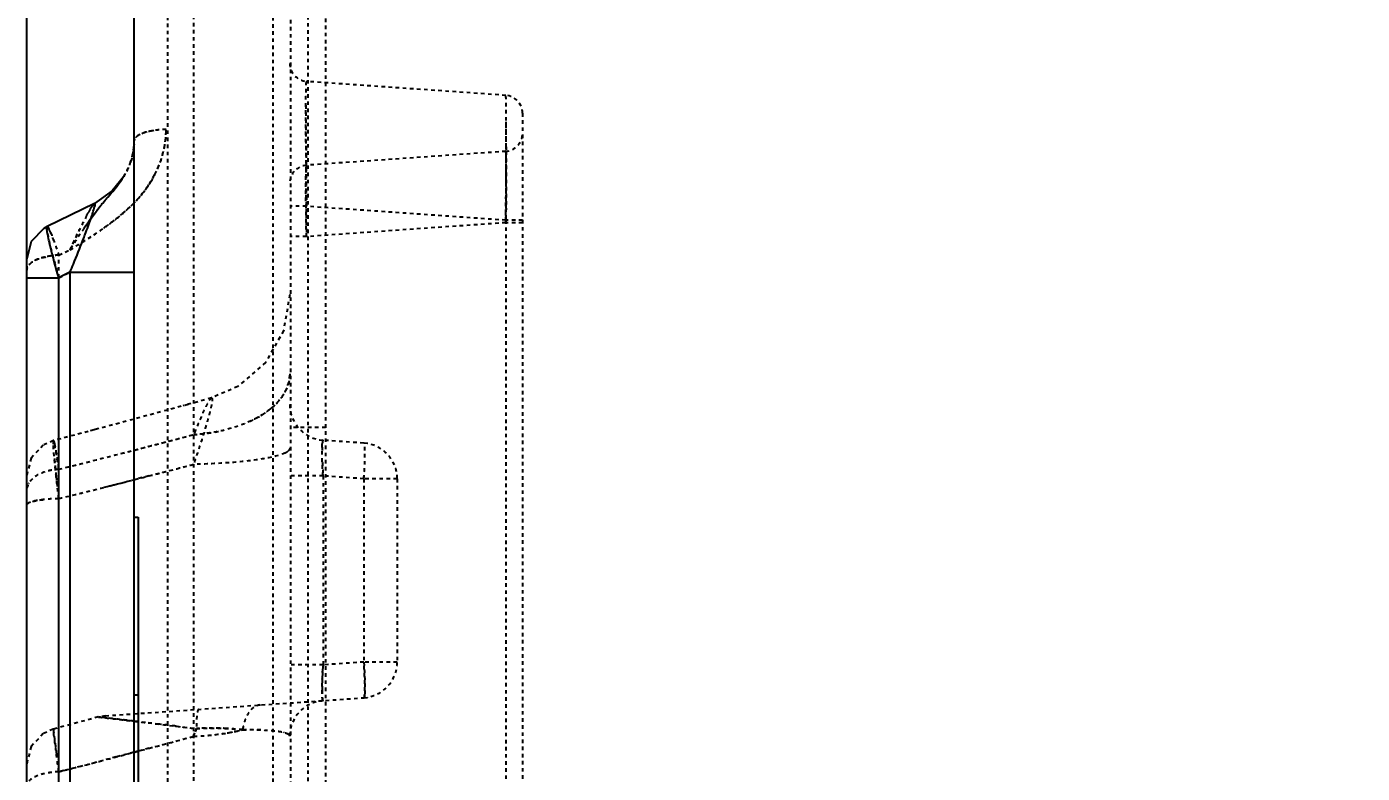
# Model space of a CAD drawing. Header units: millimetres. Extents: x 2461 to 3142, y 1660 to 2165.
# Drawn here: x 3007.49 to 3044.99, y 1950.74 to 1971.72 of the extents above; entities that cross this region are included whole.
import ezdxf

# ---------------------------------------------------------------- set-up
doc = ezdxf.new("R2010")
doc.units = ezdxf.units.MM
doc.linetypes.add('HIDDEN', pattern=[0.2, 0.1, -0.1])
doc.layers.add('DEFAULT_2', color=8, linetype='HIDDEN')
doc.styles.get("Standard").update_dxf_attribs({"font": 'arial.ttf'})
doc.dimstyles.new('mold', dxfattribs={"dimtxt": 8, "dimasz": 5, "dimexe": 0, "dimexo": 0, "dimgap": 0, "dimtad": 1, "dimzin": 1, "dimtxsty": 'Standard', "dimcen": 0, "dimclrd": 4, "dimclre": 4, "dimclrt": 6, "dimazin": 0, "dimtfac": 1, "dimtofl": 0, "dimtmove": 0, "dimatfit": 3, "dimfxl": 0, "dimarcsym": 0})

# ---------------------------------------------------------------- blocks, each defined once
blk = doc.blocks.new('*D98')
at = {"color": 4, "lineweight": -2, "transparency": 16777216}
for p, q in [((3007.488, 1962.515), (3007.488, 2125.809)), ((3012.488, 2125.809), (3077.488, 2125.809)), ((3082.488, 1999.505), (3082.488, 2125.809))]:
    blk.add_line(p, q, dxfattribs=at)
at = {"color": 4, "transparency": 16777216}
for points in [[(3012.488, 2126.642), (3012.488, 2124.976), (3007.488, 2125.809)], [(3077.488, 2126.642), (3077.488, 2124.976), (3082.488, 2125.809)]]:
    blk.add_solid(points, dxfattribs=at)
at = {"layer": 'Defpoints', "color": 0, "transparency": 16777216}
for p in [(3082.488, 2125.809), (3082.488, 1999.505), (3007.488, 1962.515)]:
    blk.add_point(p, dxfattribs=at)
at = {"color": 6, "transparency": 16777216, "insert": (3050.737, 2130.617), "char_height": 8, "attachment_point": 5}
blk.add_mtext('75,00', dxfattribs=at)

msp = doc.modelspace()

# ---------------------------------------------------------------- linework, layer by layer
at = {"color": 7, "linetype": 'Continuous'}
for p, q in [((3010.503, 1754.352), (3010.503, 2104.352)), ((3009.389, 1966.748), (3008.061, 1966.102)), ((3009.389, 1966.748), (3009.389, 1966.748)), ((3007.965, 1966.049), (3007.616, 1965.684)), ((3008.061, 1966.101), (3007.965, 1966.049)), ((3008.061, 1966.101), (3008.061, 1966.102)), ((3007.616, 1965.684), (3007.488, 1965.194)), ((3007.488, 1909.609), (3007.488, 1965.194)), ((3007.488, 1964.663), (3008.388, 1964.663)), ((3008.388, 1926.874), (3008.388, 1964.663)), ((3008.494, 1964.712), (3008.389, 1964.66)), ((3008.702, 1964.815), (3008.494, 1964.712)), ((3008.703, 1964.813), (3008.703, 1926.724)), ((3010.503, 1964.813), (3008.703, 1964.813)), ((3010.503, 1957.931), (3010.613, 1957.931)), ((3010.613, 1957.931), (3010.613, 1947.931))]:
    msp.add_line(p, q, dxfattribs=at)
msp.add_lwpolyline([(3010.211, 1967.504), (3009.888, 1967.1), (3009.389, 1966.748)], dxfattribs=at)
for centre, radius, start, end in [((3008.173, 1968.738), 2.383, 326.7864, 328.8135), ((3001.483, 1969.024), 8.262, 340.8826, 341.4876)]:
    msp.add_arc(centre, radius, start, end, dxfattribs=at)
for points, knots in [([(3009.095, 1966.05), (3009.259, 1966.294), (3009.606, 1966.763), (3010.008, 1967.191), (3010.167, 1967.433)], [0, 0, 0, 0, 0.50376, 1, 1, 1, 1]), ([(3009.318, 1966.401), (3009.327, 1966.428), (3009.355, 1966.516), (3009.383, 1966.605), (3009.396, 1966.667)], [0, 0, 0, 0, 0.309049, 1, 1, 1, 1]), ([(3009.396, 1966.667), (3009.399, 1966.681), (3009.401, 1966.703), (3009.414, 1966.741), (3009.392, 1966.747), (3009.387, 1966.745)], [0, 0, 0, 0, 0.452945, 0.830935, 1, 1, 1, 1]), ([(3009.067, 1965.718), (3009.088, 1965.773), (3009.165, 1965.972), (3009.239, 1966.172), (3009.29, 1966.319)], [0, 0, 0, 0, 0.276268, 1, 1, 1, 1]), ([(3008.078, 1965.877), (3008.074, 1965.898), (3008.063, 1965.961), (3008.052, 1966.024), (3008.053, 1966.067)], [0, 0, 0, 0, 0.328465, 1, 1, 1, 1]), ([(3008.144, 1965.571), (3008.138, 1965.6), (3008.114, 1965.702), (3008.091, 1965.804), (3008.078, 1965.877)], [0, 0, 0, 0, 0.283776, 1, 1, 1, 1]), ([(3008.388, 1964.663), (3008.364, 1964.744), (3008.278, 1965.045), (3008.198, 1965.348), (3008.144, 1965.571)], [0, 0, 0, 0, 0.270038, 1, 1, 1, 1]), ([(3008.703, 1964.813), (3008.735, 1964.89), (3008.859, 1965.191), (3008.98, 1965.493), (3009.067, 1965.718)], [0, 0, 0, 0, 0.258, 1, 1, 1, 1])]:
    msp.add_open_spline(points, degree=3, knots=knots, dxfattribs=at)
at = {"layer": 'DEFAULT_2', "color": 8, "linetype": 'HIDDEN'}
for p, q in [((3014.905, 2031.309), (3014.875, 1848.991)), ((3014.399, 2027.588), (3014.403, 1848.905)), ((3011.438, 2025.601), (3011.438, 1853.103)), ((3012.175, 2015.025), (3012.175, 1861.051)), ((3015.378, 1984.417), (3015.378, 1881.233)), ((3015.88, 1983.546), (3015.88, 1882.093)), ((3020.94, 1969.786), (3015.342, 1970.177)), ((3021.408, 1969.285), (3021.408, 1943.589)), ((3020.94, 1968.213), (3015.342, 1967.822)), ((3020.954, 1968.342), (3020.954, 1968.228)), ((3015.333, 1967.821), (3015.333, 1967.754)), ((3009.887, 1967.099), (3009.887, 1967.098)), ((3015.342, 1966.668), (3014.875, 1966.668)), ((3020.94, 1966.277), (3015.342, 1966.668)), ((3020.94, 1966.208), (3015.342, 1965.817)), ((3020.94, 1966.277), (3020.94, 1946.597)), ((3021.408, 1966.277), (3020.94, 1966.277)), ((3021.408, 1966.208), (3020.94, 1966.208)), ((3008.062, 1966.102), (3008.062, 1966.102)), ((3015.342, 1965.817), (3014.875, 1965.817)), ((3008.388, 1964.663), (3008.388, 1965.297)), ((3014.875, 1964.186), (3014.699, 1963.173)), ((3014.699, 1963.173), (3014.194, 1962.278)), ((3014.194, 1962.278), (3013.417, 1961.605)), ((3012.677, 1961.285), (3011.882, 1961.063)), ((3013.417, 1961.605), (3012.677, 1961.285)), ((3012.02, 1961.101), (3009.273, 1960.356)), ((3009.411, 1960.393), (3008.24, 1960.084)), ((3015.88, 1960.457), (3014.875, 1960.457)), ((3007.952, 1959.959), (3007.612, 1959.595)), ((3008.24, 1960.084), (3007.952, 1959.959)), ((3008.24, 1960.084), (3008.24, 1960.084)), ((3016.955, 1960.015), (3015.81, 1960.095)), ((3007.612, 1959.595), (3007.488, 1959.112)), ((3010.922, 1959.094), (3010.503, 1958.986)), ((3015.81, 1959.092), (3014.875, 1959.092)), ((3015.81, 1959.092), (3015.81, 1953.782)), ((3016.955, 1959.012), (3015.81, 1959.092)), ((3016.955, 1959.012), (3016.955, 1953.862)), ((3017.89, 1959.012), (3016.955, 1959.012)), ((3017.89, 1959.012), (3017.89, 1953.862)), ((3015.81, 1953.782), (3014.875, 1953.782)), ((3016.955, 1953.862), (3015.81, 1953.782)), ((3017.89, 1953.862), (3016.955, 1953.862)), ((3009.695, 1952.352), (3016.955, 1952.859)), ((3010.613, 1952.931), (3010.503, 1952.931)), ((3009.499, 1952.319), (3008.233, 1951.976)), ((3009.694, 1952.352), (3009.499, 1952.319)), ((3009.556, 1952.312), (3009.5, 1952.319)), ((3010.612, 1952.189), (3010.503, 1952.202)), ((3010.826, 1952.164), (3010.612, 1952.189)), ((3011.2, 1952.119), (3010.826, 1952.164)), ((3012.253, 1951.992), (3012.175, 1951.775)), ((3012.175, 1951.775), (3012.253, 1951.992)), ((3007.612, 1951.489), (3007.488, 1951.005)), ((3008.317, 1951.333), (3008.343, 1951.131)), ((3009.807, 1951.146), (3009.66, 1951.107)), ((3009.998, 1951.195), (3009.807, 1951.146)), ((3010.503, 1951.328), (3009.998, 1951.195)), ((3010.613, 1951.357), (3010.503, 1951.328)), ((3010.922, 1951.439), (3010.613, 1951.357)), ((3008.532, 1950.817), (3008.388, 1950.78))]:
    msp.add_line(p, q, dxfattribs=at)
msp.add_lwpolyline([(3008.233, 1951.976), (3007.952, 1951.852), (3007.612, 1951.489)], dxfattribs=at)
for centre, radius, start, end in [((3015.378, 1970.679), 0.502, 180, 266), ((3124.882, 1969.12), 109.554, 179.79744, 180.20267), ((3020.905, 1969.285), 0.502, 0, 86), ((3011.495, 1966.115), 2.717, 91.9409, 99.3777), ((2901.247, 1968.728), 119.707, 359.81517, 0.1854), ((3008.726, 1968.505), 1.778, 357.4473, 0.0187), ((3256.632, 1969.424), 241.304, 180.16425, 180.38076), ((3020.905, 1968.714), 0.502, 274, 0), ((2802.295, 1968.92), 218.66, 359.59251, 359.81859), ((3015.378, 1967.32), 0.502, 94, 180), ((3351.293, 1969.997), 335.967, 180.38242, 180.56761), ((2934.056, 1967.85), 86.899, 359.32727, 359.69592), ((3088.947, 1967.343), 73.619, 180.27086, 180.70555), ((3015.262, 1962.004), 7.375, 140.3023, 141.3062), ((2911.126, 1968.111), 109.83, 359.00734, 359.33151), ((3169.379, 1968.376), 154.057, 180.72119, 180.95176), ((2968.796, 2052.038), 95.35, 294.53384, 294.74216), ((2968.842, 2051.938), 95.24, 294.53398, 294.74256), ((3008.473, 1963.233), 2.064, 98.6651, 102.422), ((3008.484, 1963.183), 2.116, 92.5947, 98.7443), ((2968.58, 2045.334), 89.961, 296.26479, 296.4871), ((3015.88, 1961.097), 1.005, 180, 266), ((2944.141, 2216.891), 265.502, 284.00361, 284.84745), ((2947.862, 2202.65), 250.783, 284.46463, 284.85942), ((2940.973, 2229.389), 278.395, 284.0138, 284.46293), ((3016.885, 1959.012), 1.005, 0, 86), ((3034.652, 1962.025), 26.5, 185.2875, 186.3927), ((2944.613, 2216.584), 265.891, 283.87794, 284.72008), ((2948.862, 2200.177), 248.944, 284.43575, 284.73372), ((3029.356, 1960.031), 13.579, 182.3411, 183.9659), ((3003.652, 1959.945), 13.336, 355.9876, 357.6337), ((3008.486, 1957.725), 1.557, 93.6026, 107.041), ((3063.358, 1965.256), 55.388, 186.4071, 186.6941), ((2907.612, 1946.97), 101.428, 6.50152, 6.69757), ((2939.317, 2237.76), 287.72, 283.89042, 284.15143), ((2944.718, 2216.29), 265.58, 284.15389, 284.34166), ((3008.477, 1953.539), 4.916, 91.0357, 95.2213), ((3016.885, 1953.862), 1.005, 274, 0), ((3015.88, 1951.777), 1.005, 94, 180), ((2993.704, 1805.699), 147.462, 83.00306, 83.18575), ((3031.819, 2115.499), 164.674, 262.97076, 263.17598), ((3012.639, 1947.305), 4.702, 93.6905, 94.7071), ((2944.175, 2202.851), 260.121, 284.29175, 285.15421), ((2948.571, 2186.402), 243.095, 284.86186, 285.16762), ((2973.302, 1946.489), 35.348, 6.972, 7.5457), ((3008.481, 1948.522), 2.26, 92.3434, 101.5103), ((2939.612, 2220.513), 278.364, 284.3348, 284.57456)]:
    msp.add_arc(centre, radius, start, end, dxfattribs=at)
for points, knots in [([(3015.342, 1966.668), (3015.34, 1966.897), (3015.336, 1967.345), (3015.332, 1967.995), (3015.329, 1968.595), (3015.328, 1969.119), (3015.328, 1969.499), (3015.33, 1969.751), (3015.331, 1969.898), (3015.335, 1970.011), (3015.333, 1970.103), (3015.343, 1970.14), (3015.337, 1970.178), (3015.342, 1970.177)], [0, 0, 0, 0, 0.195211, 0.382939, 0.556108, 0.707644, 0.831157, 0.881225, 0.923008, 0.956138, 0.980248, 0.994975, 1, 1, 1, 1]), ([(3020.94, 1966.277), (3020.942, 1966.505), (3020.946, 1966.953), (3020.951, 1967.602), (3020.954, 1968.202), (3020.955, 1968.726), (3020.954, 1969.108), (3020.952, 1969.361), (3020.952, 1969.509), (3020.948, 1969.622), (3020.95, 1969.712), (3020.939, 1969.751), (3020.946, 1969.786), (3020.94, 1969.786)], [0, 0, 0, 0, 0.194894, 0.382674, 0.555521, 0.706999, 0.831358, 0.881769, 0.923714, 0.956771, 0.980603, 0.995048, 1, 1, 1, 1]), ([(3008.703, 1965.441), (3009.01, 1965.631), (3009.631, 1966.023), (3010.527, 1966.711), (3011.224, 1967.657), (3011.403, 1968.444), (3011.403, 1968.832)], [0, 0, 0, 0, 0.23861, 0.485713, 0.743331, 1, 1, 1, 1]), ([(3011.403, 1968.83), (3011.289, 1968.826), (3011.072, 1968.806), (3010.786, 1968.741), (3010.586, 1968.653), (3010.503, 1968.549), (3010.503, 1968.505)], [0, 0, 0, 0, 0.341642, 0.650339, 0.869024, 1, 1, 1, 1]), ([(3011.053, 1968.796), (3010.913, 1968.773), (3010.715, 1968.737), (3010.503, 1968.579), (3010.503, 1968.505)], [0, 0, 0, 0, 0.657652, 1, 1, 1, 1]), ([(3010.212, 1967.504), (3010.256, 1967.578), (3010.421, 1967.887), (3010.503, 1968.242), (3010.503, 1968.505)], [0, 0, 0, 0, 0.246844, 1, 1, 1, 1]), ([(3020.94, 1968.213), (3020.944, 1968.213), (3020.943, 1968.193), (3020.948, 1968.17), (3020.949, 1968.118), (3020.952, 1968.021), (3020.954, 1967.853), (3020.955, 1967.609), (3020.954, 1967.309), (3020.95, 1966.836), (3020.944, 1966.464), (3020.94, 1966.208)], [0, 0, 0, 0, 0.005158, 0.019895, 0.04399, 0.077098, 0.168894, 0.29235, 0.443835, 0.616976, 1, 1, 1, 1]), ([(3020.949, 1968.114), (3020.948, 1968.139), (3020.948, 1968.174), (3020.943, 1968.2), (3020.942, 1968.213), (3020.94, 1968.213)], [0, 0, 0, 0, 0.742818, 0.932856, 1, 1, 1, 1]), ([(3015.342, 1965.817), (3015.338, 1966.072), (3015.333, 1966.443), (3015.329, 1966.916), (3015.328, 1967.216), (3015.329, 1967.461), (3015.33, 1967.63), (3015.334, 1967.728), (3015.335, 1967.779), (3015.34, 1967.802), (3015.339, 1967.821), (3015.342, 1967.822)], [0, 0, 0, 0, 0.382469, 0.555214, 0.706616, 0.83094, 0.923316, 0.95641, 0.980299, 0.994836, 1, 1, 1, 1]), ([(3009.387, 1966.745), (3009.371, 1966.736), (3009.339, 1966.692), (3009.284, 1966.611), (3009.214, 1966.487), (3009.091, 1966.258), (3008.917, 1965.906), (3008.778, 1965.605), (3008.703, 1965.441)], [0, 0, 0, 0, 0.037086, 0.105486, 0.202695, 0.325641, 0.63412, 1, 1, 1, 1]), ([(3009.506, 1966.615), (3009.472, 1966.571), (3009.33, 1966.39), (3009.198, 1966.202), (3009.1, 1966.057)], [0, 0, 0, 0, 0.242679, 1, 1, 1, 1]), ([(3009.173, 1966.411), (3009.187, 1966.437), (3009.234, 1966.524), (3009.284, 1966.61), (3009.322, 1966.667)], [0, 0, 0, 0, 0.302492, 1, 1, 1, 1]), ([(3009.322, 1966.667), (3009.329, 1966.677), (3009.349, 1966.704), (3009.368, 1966.734), (3009.387, 1966.745)], [0, 0, 0, 0, 0.349243, 1, 1, 1, 1]), ([(3009.387, 1966.745), (3009.391, 1966.747), (3009.408, 1966.746), (3009.403, 1966.711), (3009.401, 1966.688), (3009.397, 1966.67), (3009.397, 1966.667)], [0, 0, 0, 0, 0.147499, 0.397381, 0.896382, 1, 1, 1, 1]), ([(3008.061, 1966.101), (3008.05, 1966.096), (3008.054, 1966.043), (3008.06, 1965.967), (3008.087, 1965.827), (3008.124, 1965.653), (3008.176, 1965.438), (3008.263, 1965.104), (3008.335, 1964.842), (3008.388, 1964.663)], [0, 0, 0, 0, 0.024012, 0.08291, 0.175981, 0.299999, 0.450193, 0.621169, 1, 1, 1, 1]), ([(3008.061, 1966.102), (3008.067, 1966.104), (3008.087, 1966.083), (3008.107, 1966.047), (3008.141, 1965.978), (3008.199, 1965.84), (3008.284, 1965.609), (3008.351, 1965.409), (3008.388, 1965.297)], [0, 0, 0, 0, 0.021883, 0.074567, 0.159723, 0.276136, 0.593198, 1, 1, 1, 1]), ([(3008.144, 1965.969), (3008.137, 1965.983), (3008.117, 1966.026), (3008.098, 1966.07), (3008.077, 1966.093)], [0, 0, 0, 0, 0.344872, 1, 1, 1, 1]), ([(3008.251, 1965.696), (3008.241, 1965.723), (3008.208, 1965.815), (3008.172, 1965.906), (3008.144, 1965.969)], [0, 0, 0, 0, 0.292642, 1, 1, 1, 1]), ([(3009.1, 1966.057), (3009.067, 1966.008), (3008.932, 1965.804), (3008.802, 1965.598), (3008.703, 1965.441)], [0, 0, 0, 0, 0.243487, 1, 1, 1, 1]), ([(3008.703, 1965.441), (3008.726, 1965.492), (3008.814, 1965.684), (3008.904, 1965.875), (3008.972, 1966.015)], [0, 0, 0, 0, 0.262774, 1, 1, 1, 1]), ([(3008.388, 1965.297), (3008.27, 1965.291), (3008.044, 1965.259), (3007.723, 1965.174), (3007.488, 1964.998), (3007.488, 1964.874)], [0, 0, 0, 0, 0.338995, 0.642809, 1, 1, 1, 1]), ([(3007.488, 1964.874), (3007.488, 1964.958), (3007.666, 1965.16), (3007.887, 1965.218), (3008.029, 1965.249)], [0, 0, 0, 0, 0.366623, 1, 1, 1, 1]), ([(3014.875, 1961.96), (3014.875, 1961.752), (3014.705, 1961.273), (3014.072, 1960.738), (3013.19, 1960.38), (3012.519, 1960.274), (3012.175, 1960.254)], [0, 0, 0, 0, 0.180549, 0.414554, 0.70055, 1, 1, 1, 1]), ([(3014.738, 1961.449), (3014.761, 1961.491), (3014.837, 1961.651), (3014.875, 1961.83), (3014.875, 1961.96)], [0, 0, 0, 0, 0.268597, 1, 1, 1, 1]), ([(3012.676, 1961.284), (3012.687, 1961.287), (3012.701, 1961.251), (3012.695, 1961.213), (3012.686, 1961.119), (3012.65, 1960.969), (3012.593, 1960.742), (3012.512, 1960.464), (3012.374, 1960.016), (3012.258, 1959.664), (3012.175, 1959.42)], [0, 0, 0, 0, 0.016849, 0.037745, 0.068214, 0.156454, 0.277897, 0.428377, 0.602907, 1, 1, 1, 1]), ([(3012.676, 1961.284), (3012.664, 1961.28), (3012.639, 1961.251), (3012.6, 1961.194), (3012.55, 1961.103), (3012.461, 1960.927), (3012.333, 1960.64), (3012.231, 1960.393), (3012.175, 1960.254)], [0, 0, 0, 0, 0.032729, 0.093708, 0.183393, 0.300941, 0.610184, 1, 1, 1, 1]), ([(3014.349, 1960.992), (3014.391, 1961.027), (3014.54, 1961.161), (3014.668, 1961.321), (3014.738, 1961.449)], [0, 0, 0, 0, 0.270771, 1, 1, 1, 1]), ([(3013.759, 1960.628), (3013.814, 1960.653), (3014.022, 1960.756), (3014.218, 1960.883), (3014.349, 1960.992)], [0, 0, 0, 0, 0.264319, 1, 1, 1, 1]), ([(3012.175, 1960.254), (3012.246, 1960.258), (3012.532, 1960.281), (3012.816, 1960.328), (3013.026, 1960.378)], [0, 0, 0, 0, 0.245793, 1, 1, 1, 1]), ([(3008.388, 1958.454), (3008.364, 1958.668), (3008.327, 1958.974), (3008.286, 1959.362), (3008.263, 1959.602), (3008.245, 1959.799), (3008.236, 1959.941), (3008.232, 1960.032), (3008.235, 1960.069), (3008.236, 1960.083), (3008.24, 1960.084)], [0, 0, 0, 0, 0.393222, 0.565358, 0.714068, 0.834977, 0.924478, 0.979761, 0.99418, 1, 1, 1, 1]), ([(3008.24, 1960.084), (3008.236, 1960.083), (3008.235, 1960.065), (3008.232, 1960.039), (3008.234, 1959.99), (3008.236, 1959.953), (3008.237, 1959.931)], [0, 0, 0, 0, 0.074981, 0.265939, 0.574917, 1, 1, 1, 1]), ([(3008.388, 1959.28), (3008.373, 1959.393), (3008.342, 1959.59), (3008.303, 1959.821), (3008.277, 1959.956), (3008.262, 1960.027), (3008.251, 1960.058), (3008.244, 1960.085), (3008.24, 1960.084)], [0, 0, 0, 0, 0.417556, 0.734343, 0.848679, 0.931508, 0.981791, 1, 1, 1, 1]), ([(3008.24, 1960.084), (3008.246, 1960.085), (3008.253, 1960.047), (3008.26, 1960.03), (3008.265, 1960.012)], [0, 0, 0, 0, 0.261674, 1, 1, 1, 1]), ([(3008.265, 1960.012), (3008.273, 1959.974), (3008.32, 1959.731), (3008.36, 1959.487), (3008.388, 1959.28)], [0, 0, 0, 0, 0.156622, 1, 1, 1, 1]), ([(3014.875, 1959.874), (3014.875, 1959.844), (3014.815, 1959.769), (3014.555, 1959.654), (3013.999, 1959.539), (3013.16, 1959.452), (3012.515, 1959.425), (3012.175, 1959.42)], [0, 0, 0, 0, 0.032375, 0.090668, 0.30773, 0.634477, 1, 1, 1, 1]), ([(3014.738, 1959.738), (3014.759, 1959.748), (3014.815, 1959.778), (3014.875, 1959.832), (3014.875, 1959.874)], [0, 0, 0, 0, 0.356207, 1, 1, 1, 1]), ([(3015.81, 1959.092), (3015.801, 1959.22), (3015.788, 1959.457), (3015.78, 1959.737), (3015.782, 1959.915), (3015.787, 1960.011), (3015.793, 1960.058), (3015.802, 1960.095), (3015.81, 1960.095)], [0, 0, 0, 0, 0.382733, 0.706444, 0.82925, 0.920469, 0.97759, 1, 1, 1, 1]), ([(3015.81, 1960.095), (3015.802, 1960.095), (3015.793, 1960.058), (3015.787, 1960.011), (3015.782, 1959.915), (3015.781, 1959.844), (3015.781, 1959.803)], [0, 0, 0, 0, 0.076141, 0.270706, 0.581542, 1, 1, 1, 1]), ([(3016.955, 1959.012), (3016.964, 1959.139), (3016.977, 1959.375), (3016.985, 1959.654), (3016.983, 1959.832), (3016.978, 1959.928), (3016.971, 1959.978), (3016.963, 1960.014), (3016.955, 1960.015)], [0, 0, 0, 0, 0.380265, 0.702578, 0.82629, 0.91878, 0.976623, 1, 1, 1, 1]), ([(3008.388, 1959.28), (3008.273, 1959.273), (3008.049, 1959.231), (3007.695, 1959.096), (3007.488, 1958.848), (3007.488, 1958.69)], [0, 0, 0, 0, 0.301526, 0.587846, 1, 1, 1, 1]), ([(3007.488, 1958.69), (3007.488, 1958.707), (3007.495, 1958.781), (3007.525, 1958.852), (3007.556, 1958.9)], [0, 0, 0, 0, 0.231747, 1, 1, 1, 1]), ([(3008.388, 1958.454), (3008.274, 1958.452), (3008.062, 1958.442), (3007.773, 1958.406), (3007.598, 1958.365), (3007.488, 1958.307), (3007.488, 1958.277)], [0, 0, 0, 0, 0.364877, 0.689044, 0.903618, 1, 1, 1, 1]), ([(3007.488, 1958.277), (3007.488, 1958.297), (3007.542, 1958.34), (3007.716, 1958.399), (3007.895, 1958.422), (3008.03, 1958.435)], [0, 0, 0, 0, 0.100101, 0.298596, 1, 1, 1, 1]), ([(3015.81, 1952.779), (3015.802, 1952.779), (3015.793, 1952.816), (3015.787, 1952.863), (3015.782, 1952.959), (3015.78, 1953.137), (3015.788, 1953.417), (3015.801, 1953.654), (3015.81, 1953.782)], [0, 0, 0, 0, 0.022354, 0.079465, 0.170706, 0.293543, 0.617278, 1, 1, 1, 1]), ([(3015.81, 1953.782), (3015.805, 1953.716), (3015.791, 1953.479), (3015.781, 1953.242), (3015.781, 1953.07)], [0, 0, 0, 0, 0.276394, 1, 1, 1, 1]), ([(3016.955, 1952.859), (3016.963, 1952.86), (3016.971, 1952.896), (3016.978, 1952.946), (3016.983, 1953.042), (3016.985, 1953.22), (3016.977, 1953.499), (3016.964, 1953.735), (3016.955, 1953.862)], [0, 0, 0, 0, 0.023377, 0.08122, 0.17371, 0.297422, 0.619735, 1, 1, 1, 1]), ([(3016.955, 1953.862), (3016.968, 1953.677), (3016.982, 1953.369), (3016.988, 1953.06), (3016.976, 1952.937)], [0, 0, 0, 0, 0.600941, 1, 1, 1, 1]), ([(3015.781, 1953.07), (3015.781, 1953.048), (3015.782, 1952.977), (3015.784, 1952.905), (3015.789, 1952.855)], [0, 0, 0, 0, 0.304652, 1, 1, 1, 1]), ([(3014.045, 1952.656), (3013.92, 1952.647), (3013.729, 1952.496), (3013.606, 1952.224), (3013.564, 1952.051), (3013.552, 1951.961)], [0, 0, 0, 0, 0.417159, 0.695859, 1, 1, 1, 1]), ([(3014.045, 1952.656), (3014.024, 1952.654), (3013.936, 1952.639), (3013.856, 1952.588), (3013.806, 1952.541)], [0, 0, 0, 0, 0.23246, 1, 1, 1, 1]), ([(3015.789, 1952.855), (3015.791, 1952.836), (3015.793, 1952.816), (3015.802, 1952.779), (3015.81, 1952.779)], [0, 0, 0, 0, 0.718148, 1, 1, 1, 1]), ([(3016.976, 1952.937), (3016.975, 1952.918), (3016.971, 1952.896), (3016.963, 1952.86), (3016.955, 1952.859)], [0, 0, 0, 0, 0.712172, 1, 1, 1, 1]), ([(3009.5, 1952.319), (3009.499, 1952.321), (3009.516, 1952.314), (3009.529, 1952.317), (3009.565, 1952.311), (3009.624, 1952.305), (3009.721, 1952.293), (3009.852, 1952.278), (3010.001, 1952.261), (3010.22, 1952.236), (3010.388, 1952.214), (3010.503, 1952.202)], [0, 0, 0, 0, 0.00694, 0.027408, 0.059789, 0.102381, 0.211754, 0.345416, 0.495417, 0.656529, 1, 1, 1, 1]), ([(3010.503, 1952.202), (3010.408, 1952.212), (3010.093, 1952.25), (3009.777, 1952.286), (3009.556, 1952.312)], [0, 0, 0, 0, 0.299983, 1, 1, 1, 1]), ([(3012.314, 1952.535), (3012.297, 1952.534), (3012.28, 1952.461), (3012.263, 1952.365), (3012.253, 1952.189), (3012.252, 1952.063), (3012.253, 1951.992)], [0, 0, 0, 0, 0.090745, 0.301173, 0.612576, 1, 1, 1, 1]), ([(3012.314, 1952.535), (3012.297, 1952.534), (3012.28, 1952.46), (3012.263, 1952.363), (3012.253, 1952.188), (3012.252, 1952.062), (3012.253, 1951.992)], [0, 0, 0, 0, 0.092267, 0.305021, 0.616862, 1, 1, 1, 1]), ([(3008.233, 1951.976), (3008.23, 1951.975), (3008.241, 1951.955), (3008.236, 1951.929), (3008.248, 1951.873), (3008.255, 1951.802), (3008.268, 1951.709), (3008.288, 1951.551), (3008.305, 1951.423), (3008.317, 1951.333)], [0, 0, 0, 0, 0.01653, 0.066092, 0.148175, 0.261603, 0.405152, 0.577377, 1, 1, 1, 1]), ([(3008.388, 1950.78), (3008.368, 1950.943), (3008.328, 1951.232), (3008.285, 1951.604), (3008.245, 1951.838), (3008.241, 1951.949), (3008.233, 1951.976)], [0, 0, 0, 0, 0.407515, 0.726653, 0.929919, 1, 1, 1, 1]), ([(3010.503, 1952.202), (3010.643, 1952.185), (3011.227, 1952.117), (3011.809, 1952.044), (3012.253, 1951.992)], [0, 0, 0, 0, 0.24015, 1, 1, 1, 1]), ([(3012.175, 1951.775), (3012.296, 1951.78), (3012.759, 1951.809), (3013.22, 1951.878), (3013.552, 1951.961)], [0, 0, 0, 0, 0.261736, 1, 1, 1, 1]), ([(3012.253, 1951.992), (3012.368, 1952.001), (3012.801, 1952.021), (3013.235, 1951.989), (3013.552, 1951.961)], [0, 0, 0, 0, 0.266607, 1, 1, 1, 1]), ([(3013.107, 1951.995), (3013.045, 1951.999), (3012.788, 1952.011), (3012.531, 1952.01), (3012.336, 1951.998)], [0, 0, 0, 0, 0.241209, 1, 1, 1, 1]), ([(3013.552, 1951.961), (3013.516, 1951.964), (3013.368, 1951.977), (3013.22, 1951.989), (3013.107, 1951.995)], [0, 0, 0, 0, 0.240224, 1, 1, 1, 1]), ([(3013.121, 1951.871), (3013.158, 1951.878), (3013.303, 1951.904), (3013.446, 1951.934), (3013.552, 1951.961)], [0, 0, 0, 0, 0.258212, 1, 1, 1, 1]), ([(3014.058, 1951.958), (3014.019, 1951.959), (3013.85, 1951.963), (3013.682, 1951.963), (3013.551, 1951.961)], [0, 0, 0, 0, 0.229123, 1, 1, 1, 1]), ([(3013.552, 1951.961), (3013.74, 1951.964), (3014.064, 1951.965), (3014.488, 1951.928), (3014.732, 1951.896), (3014.875, 1951.817), (3014.875, 1951.777)], [0, 0, 0, 0, 0.413536, 0.71858, 0.911239, 1, 1, 1, 1]), ([(3014.875, 1951.777), (3014.875, 1951.788), (3014.861, 1951.823), (3014.796, 1951.861), (3014.738, 1951.879), (3014.703, 1951.888)], [0, 0, 0, 0, 0.157129, 0.487839, 1, 1, 1, 1]), ([(3012.175, 1951.775), (3012.256, 1951.778), (3012.572, 1951.796), (3012.888, 1951.832), (3013.121, 1951.871)], [0, 0, 0, 0, 0.254839, 1, 1, 1, 1]), ([(3008.388, 1950.78), (3008.274, 1950.775), (3008.051, 1950.747), (3007.738, 1950.67), (3007.488, 1950.51), (3007.488, 1950.387)], [0, 0, 0, 0, 0.334469, 0.639896, 1, 1, 1, 1])]:
    msp.add_open_spline(points, degree=3, knots=knots, dxfattribs=at)
for points in [[(3011.087, 1967.564), (3011.289, 1967.95), (3011.403, 1968.396), (3011.403, 1968.831)], [(3010.501, 1968.426), (3010.494, 1968.255), (3010.462, 1968.084), (3010.407, 1967.922)], [(3010.407, 1967.922), (3010.359, 1967.777), (3010.292, 1967.637), (3010.212, 1967.506)], [(3010.162, 1967.426), (3010.111, 1967.349), (3010.055, 1967.274), (3009.998, 1967.202)], [(3010.558, 1966.823), (3010.764, 1967.046), (3010.947, 1967.295), (3011.087, 1967.564)], [(3009.998, 1967.202), (3009.866, 1967.036), (3009.724, 1966.878), (3009.588, 1966.715)], [(3010.125, 1966.416), (3010.278, 1966.542), (3010.424, 1966.677), (3010.558, 1966.823)], [(3009.318, 1966.401), (3009.309, 1966.374), (3009.299, 1966.346), (3009.29, 1966.319)], [(3009.651, 1966.058), (3009.813, 1966.171), (3009.973, 1966.289), (3010.125, 1966.416)], [(3008.703, 1965.441), (3009.024, 1965.64), (3009.342, 1965.842), (3009.651, 1966.058)]]:
    msp.add_open_spline(points, degree=3, dxfattribs=at)

# ---------------------------------------------------------------- dimensions: what is measured, and where the dimension line sits
dim = msp.add_linear_dim(base=(3082.488, 2125.809), p1=(3007.488, 1962.515), p2=(3082.488, 1999.505), dimstyle='mold')
dim.commit()
dim.dimension.update_dxf_attribs({"geometry": '*D98', "text_midpoint": (3050.737, 2125.809), "dimtype": 160})

doc.saveas('drawing.dxf')
